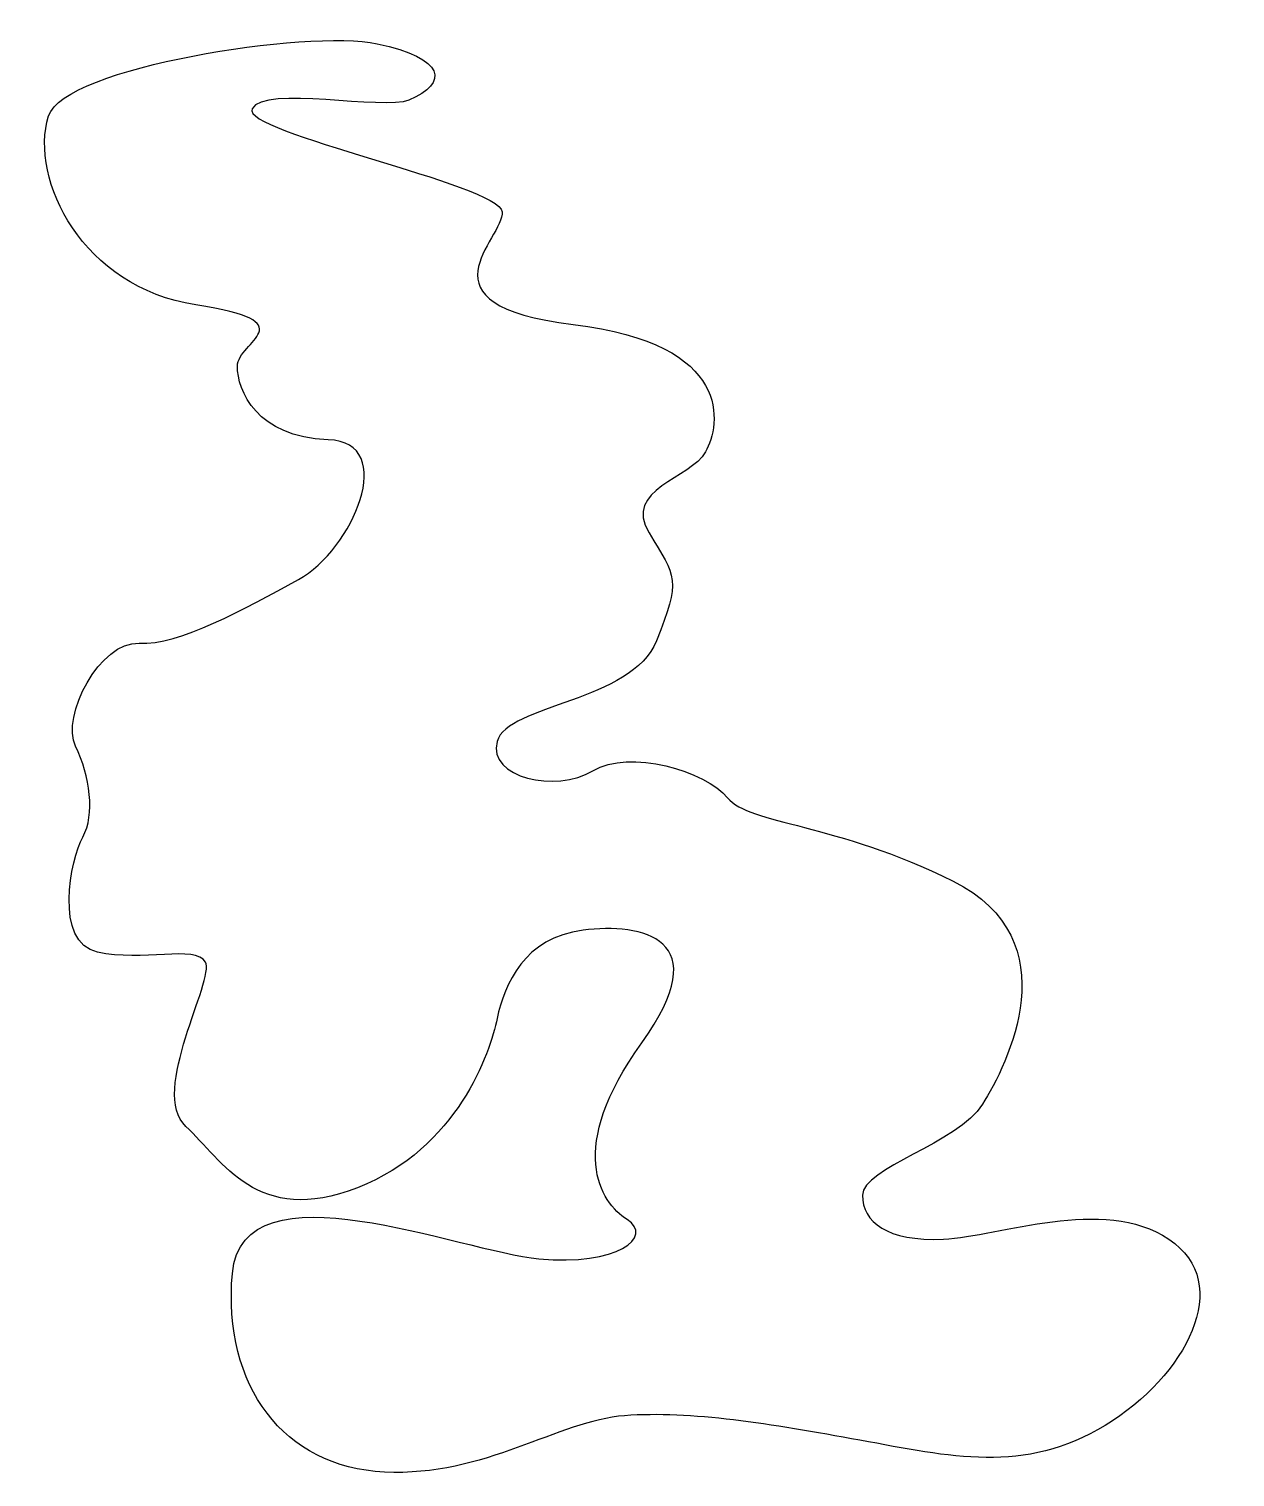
# Model space of a CAD drawing. Extents: x 53 to 168, y 121 to 260.
import ezdxf

# ---------------------------------------------------------------- set-up
doc = ezdxf.new("R2010")
doc.units = 0
doc.layers.add('LAYER_1', color=160, linetype='Continuous')

msp = doc.modelspace()

# ---------------------------------------------------------------- linework, layer by layer
at = {"layer": 'LAYER_1', "color": 7}
msp.add_open_spline([(132.47, 124.34), (141.12, 122.75), (148.23, 121.04), (155.99, 125.75), (163.75, 130.45), (168.46, 139.39), (162.11, 143.62), (155.76, 147.85), (145.88, 143.86), (140.47, 143.62), (135.06, 143.39), (132.71, 145.27), (132.71, 147.85), (132.71, 150.44), (141.88, 152.79), (144.23, 156.56), (146.58, 160.32), (152.7, 172.31), (141.41, 177.96), (130.12, 183.6), (121.89, 183.37), (119.77, 185.95), (117.66, 188.54), (110.37, 190.66), (106.84, 188.54), (103.31, 186.42), (96.72, 187.84), (97.66, 191.36), (98.61, 194.89), (110.6, 195.13), (112.95, 201.01), (115.3, 206.89), (114.83, 207.12), (112.25, 211.35), (109.66, 215.59), (116.24, 216.53), (117.66, 219.12), (119.07, 221.7), (120.48, 229.46), (104.96, 231.35), (89.43, 233.23), (98.37, 239.58), (98.14, 242.16), (97.9, 244.75), (72.97, 249.81), (74.15, 252.04), (75.32, 254.28), (86.8, 251.84), (89.2, 252.86), (93.04, 254.51), (92.73, 256.86), (86.14, 258.27), (79.56, 259.68), (56.07, 256.02), (54.63, 251.34), (52.74, 245.22), (57.92, 234.87), (68.74, 233.23), (79.56, 231.58), (72.74, 229.7), (72.74, 227.35), (72.74, 225), (74.62, 220.53), (81.44, 220.29), (88.26, 220.06), (83.79, 209.71), (78.61, 206.89), (73.44, 204.06), (67.09, 200.54), (63.33, 200.77), (59.56, 201.01), (55.8, 193.72), (57.21, 190.89), (58.62, 188.07), (59.09, 184.31), (57.92, 182.19), (56.74, 180.07), (55.1, 172.08), (59.33, 171.14), (63.56, 170.2), (68.74, 171.84), (69.68, 170.2), (70.62, 168.55), (64.27, 157.73), (67.8, 154.44), (71.32, 151.15), (74.62, 144.8), (84.26, 148.56), (93.9, 152.32), (96.96, 161.5), (97.66, 164.79), (98.37, 168.08), (100.25, 172.55), (105.9, 173.25), (111.54, 173.96), (118.83, 172.55), (111.54, 162.44), (104.25, 152.32), (107.54, 147.15), (110.13, 145.5), (112.72, 143.86), (109.19, 141.03), (101.66, 141.74), (94.14, 142.45), (73.21, 151.15), (72.26, 140.33), (71.32, 129.51), (77.2, 121.75), (86.85, 121.28), (96.49, 120.81), (103.52, 126.22), (109.89, 126.69), (116.27, 127.16), (123.83, 125.92), (132.47, 124.34)], degree=3, knots=[0, 0, 0, 0, 1, 1, 1, 2, 2, 2, 3, 3, 3, 4, 4, 4, 5, 5, 5, 6, 6, 6, 7, 7, 7, 8, 8, 8, 9, 9, 9, 10, 10, 10, 11, 11, 11, 12, 12, 12, 13, 13, 13, 14, 14, 14, 15, 15, 15, 16, 16, 16, 17, 17, 17, 18, 18, 18, 19, 19, 19, 20, 20, 20, 21, 21, 21, 22, 22, 22, 23, 23, 23, 24, 24, 24, 25, 25, 25, 26, 26, 26, 27, 27, 27, 28, 28, 28, 29, 29, 29, 30, 30, 30, 31, 31, 31, 32, 32, 32, 33, 33, 33, 34, 34, 34, 35, 35, 35, 36, 36, 36, 37, 37, 37, 38, 38, 38, 38], dxfattribs=at)

doc.saveas('drawing.dxf')
